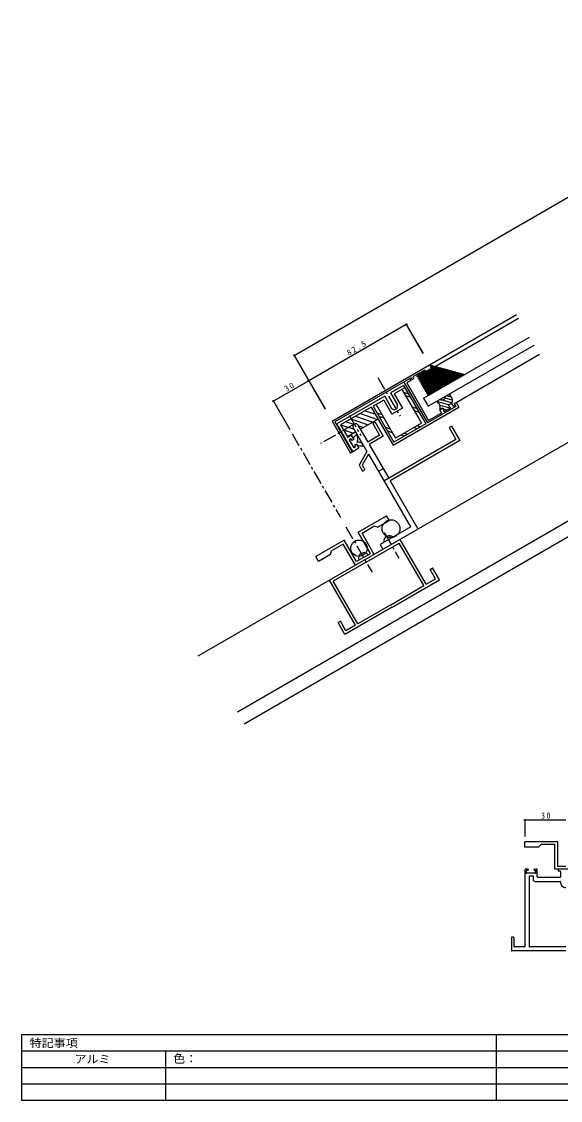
# Model space of a CAD drawing. Units: millimetres at full size, sheet at 1:2. Extents: x -546 to 568, y -396 to 395.
# Drawn here: x -546 to -151, y -396 to 395 of the extents above; entities that cross this region are included whole.
import ezdxf
from ezdxf.enums import TextEntityAlignment as Align

# ---------------------------------------------------------------- set-up
doc = ezdxf.new("R2010")
doc.units = ezdxf.units.MM
doc.header["$LTSCALE"] = 2
doc.header["$PDMODE"] = 32
doc.header["$PDSIZE"] = 1
doc.linetypes.add('CHAIN1', pattern=[8, 5, -1, 1, -1])
doc.layers.add('0-0', color=3, linetype='Continuous')
doc.layers.add('1-0', color=2, linetype='Continuous')
doc.styles.add('ＭＳ ゴシック', font='')
doc.styles.get('ＭＳ ゴシック').set_extended_font_data('MS Gothic')

msp = doc.modelspace()

# ---------------------------------------------------------------- linework, layer by layer
at = {"layer": '0-0'}
for p, q in [((150, -348), (-546.279, -348)), ((-546.279, -348), (-546.279, -396)), ((-198.14, -348), (-198.14, -396)), ((150, -360), (-546.279, -360)), ((-440.791, -360), (-440.791, -396)), ((150, -372), (-546.279, -372)), ((150, -384), (-546.279, -384)), ((150, -396), (-546.279, -396))]:
    msp.add_line(p, q, dxfattribs=at)
at = {"layer": '1-0', "color": 4}
for p, q in [((-346.251, 149.847), (77.554, 394.531)), ((-264.142, 172.629), (-335.589, 131.379)), ((-264.142, 172.629), (-252.187, 151.922)), ((-264.142, 172.629), (-251.768, 151.196)), ((-346.251, 149.847), (-323.538, 110.506)), ((-249.733, 123.309), (-244.634, 142.336)), ((-247.021, 142.976), (-221.067, 136.021)), ((-246.953, 142.856), (-221.186, 135.952)), ((-246.688, 142.398), (-246.566, 142.854)), ((-245.981, 141.174), (-245.6, 142.595)), ((-256.804, 135.557), (-256.791, 135.603)), ((-256.521, 135.067), (-233.434, 128.881)), ((-256.114, 135.994), (-232.209, 129.588)), ((-256.096, 134.332), (-255.566, 136.31)), ((-255.389, 133.107), (-254.342, 137.017)), ((-254.89, 136.701), (-230.984, 130.295)), ((-254.682, 131.882), (-253.117, 137.724)), ((-253.975, 130.658), (-251.892, 138.431)), ((-253.665, 137.408), (-229.759, 131.002)), ((-253.268, 129.433), (-250.667, 139.139)), ((-252.561, 128.208), (-249.933, 138.018)), ((-252.44, 138.115), (-228.535, 131.71)), ((-251.854, 126.983), (-248.767, 138.504)), ((-251.215, 138.822), (-250.247, 138.563)), ((-251.147, 125.759), (-247.542, 139.211)), ((-250.44, 124.534), (-246.317, 139.918)), ((-249.166, 138.273), (-227.31, 132.417)), ((-249.025, 122.084), (-243.668, 142.077)), ((-248.318, 120.86), (-242.702, 141.818)), ((-247.942, 138.98), (-226.085, 133.124)), ((-247.275, 120.89), (-241.737, 141.559)), ((-246.717, 139.687), (-224.86, 133.831)), ((-246.246, 141.632), (-222.411, 135.245)), ((-246.05, 121.597), (-240.771, 141.301)), ((-245.538, 140.407), (-223.636, 134.538)), ((-244.825, 122.304), (-239.805, 141.042)), ((-243.601, 123.011), (-238.839, 140.783)), ((-242.376, 123.718), (-237.873, 140.524)), ((-241.151, 124.425), (-236.907, 140.265)), ((-239.926, 125.133), (-235.941, 140.007)), ((-238.702, 125.84), (-234.975, 139.748)), ((-237.477, 126.547), (-234.009, 139.489)), ((-236.252, 127.254), (-233.043, 139.23)), ((-235.027, 127.961), (-232.077, 138.971)), ((-233.803, 128.668), (-231.111, 138.712)), ((-232.578, 129.375), (-230.145, 138.454)), ((-231.353, 130.082), (-229.179, 138.195)), ((-230.128, 130.789), (-228.214, 137.936)), ((-228.904, 131.497), (-227.248, 137.677)), ((-227.679, 132.204), (-226.282, 137.418)), ((-226.454, 132.911), (-225.316, 137.16)), ((-225.23, 133.618), (-224.35, 136.901)), ((-224.005, 134.325), (-223.384, 136.642)), ((-222.78, 135.032), (-222.418, 136.383)), ((-221.555, 135.739), (-221.452, 136.124)), ((-335.589, 131.379), (-361.57, 116.379)), ((-335.589, 131.379), (-323.634, 110.672)), ((-255.814, 133.843), (-234.658, 128.174)), ((-255.107, 132.618), (-235.883, 127.467)), ((-254.4, 131.393), (-237.108, 126.76)), ((-253.693, 130.168), (-238.333, 126.053)), ((-252.986, 128.944), (-239.557, 125.346)), ((-252.278, 127.719), (-240.782, 124.639)), ((-251.571, 126.494), (-242.007, 123.931)), ((-266.115, 123.047), (-262.527, 121.833)), ((-264.6, 120.423), (-261.012, 119.208)), ((-250.864, 125.269), (-243.232, 123.224)), ((-250.157, 124.045), (-244.456, 122.517)), ((-249.45, 122.82), (-245.681, 121.81)), ((-248.743, 121.595), (-246.906, 121.103)), ((-230.81, 119.278), (-234.673, 120.313)), ((-232.105, 121.797), (-232.105, 120.634)), ((-361.57, 116.379), (-349.615, 95.672)), ((-259.689, 112.168), (-256.101, 110.953)), ((-232.894, 113.625), (-241.33, 115.885)), ((-230.7, 115.108), (-239.572, 117.485)), ((-231.881, 111.283), (-239.35, 113.284)), ((-237.793, 110.797), (-239.159, 111.163)), ((-230.207, 117.046), (-235.755, 118.533)), ((-304.662, 103.346), (-292.054, 99.078)), ((-301.204, 105.342), (-288.596, 101.075)), ((-297.746, 107.339), (-285.137, 103.071)), ((-284.738, 103.302), (-297.728, 95.802)), ((-294.287, 109.336), (-286.748, 106.784)), ((-285.641, 107.92), (-282.053, 106.706)), ((-284.126, 105.296), (-280.538, 104.081)), ((-258.174, 109.543), (-254.586, 108.329)), ((-234.33, 109.869), (-236.995, 110.583)), ((-312.012, 99.103), (-302.368, 95.838)), ((-310.141, 95.302), (-302.862, 92.838)), ((-308.12, 101.349), (-302.447, 99.429)), ((-299.184, 98.325), (-295.512, 97.082)), ((-279.464, 97.333), (-275.877, 96.119)), ((-258.489, 97.116), (-255.967, 96.262)), ((-256.184, 98.447), (-253.662, 97.594)), ((-301.192, 93.802), (-307.254, 90.302)), ((-300.24, 92.249), (-303.179, 89.31)), ((-277.949, 94.709), (-274.361, 93.494)), ((-267.882, 91.693), (-265.36, 90.84)), ((-265.576, 93.024), (-263.054, 92.171)), ((-147.02, -190.531), (-177.02, -190.531)), ((-177.02, -190.531), (-177.02, -202.578))]:
    msp.add_line(p, q, dxfattribs=at)
at = {"layer": '1-0'}
for p, q in [((254.837, 317.253), (-416.879, -70.562)), ((251.837, 257.786), (-387.938, -111.587)), ((251.837, 246.239), (-382.938, -120.248)), ((-247.021, 142.976), (-183.218, 179.812)), ((-245.521, 140.377), (-181.718, 177.214)), ((-251.378, 118.521), (-173.718, 163.358)), ((-247.978, 112.632), (-170.318, 157.469)), ((-227.595, 115.509), (-166.444, 150.814)), ((-318.469, 101.726), (-247.021, 142.976)), ((-247.021, 142.976), (-245.521, 140.377)), ((-250.602, 139.177), (-259.262, 134.177)), ((-250.602, 139.177), (-249.852, 137.877)), ((-245.521, 140.377), (-249.852, 137.877)), ((-266.056, 127.944), (-275.571, 122.451)), ((-266.056, 127.944), (-249.815, 99.814)), ((-265.757, 130.427), (-248.507, 100.549)), ((-263.708, 129.877), (-247.705, 102.16)), ((-260.561, 133.427), (-259.811, 132.127)), ((-258.512, 132.877), (-259.811, 132.127)), ((-259.262, 134.177), (-258.512, 132.877)), ((-279.912, 119.944), (-274.816, 111.117)), ((-275.569, 122.421), (-270.569, 113.76)), ((-280.645, 117.212), (-288.439, 112.712)), ((-288.439, 112.712), (-273.198, 86.314)), ((-286.274, 113.962), (-272.033, 89.296)), ((-280.645, 117.212), (-274.645, 106.82)), ((-266.85, 111.32), (-274.645, 106.82)), ((-251.378, 118.521), (-247.978, 112.632)), ((-227.644, 112.594), (-248.507, 100.549)), ((-237.11, 111.191), (-236.611, 108.552)), ((-231.299, 111.619), (-236.611, 108.552)), ((-230.893, 114.781), (-229.633, 112.6)), ((-229.2, 112.85), (-229.633, 112.6)), ((-229.2, 112.85), (-228.7, 111.984)), ((-228.894, 114.759), (-227.644, 112.594)), ((-238.291, 107.596), (-247.705, 102.16)), ((-318.469, 101.726), (-304.969, 78.343)), ((-303.203, 97.285), (-292.942, 79.513)), ((-299.739, 99.285), (-292.323, 86.44)), ((-286.93, 101.1), (-280.93, 90.707)), ((-249.815, 99.814), (-273.198, 86.314)), ((-252.98, 100.296), (-272.033, 89.296)), ((-304.406, 91.369), (-307.004, 89.869)), ((-304.705, 88.887), (-306.004, 88.137)), ((-306.004, 88.137), (-302.504, 82.075)), ((-304.705, 88.887), (-303.955, 87.588)), ((-280.93, 90.707), (-291.323, 84.707)), ((-303.67, 79.093), (-304.969, 78.343)), ((-292.942, 79.513), (-298.716, 69.513)), ((-291.323, 84.707), (-276.978, 59.862)), ((-291.788, 77.513), (-296.406, 69.513)), ((-291.788, 77.513), (-281.037, 58.892)), ((-298.716, 69.513), (-296.216, 65.183)), ((-296.406, 69.513), (-294.484, 66.183)), ((-296.216, 65.183), (-294.484, 66.183)), ((-280.978, 66.79), (-284.442, 64.79)), ((-281.037, 58.892), (-260.997, 24.182)), ((-275.978, 58.13), (-255.567, 22.776)), ((-299.253, 20.444), (-278.469, 32.444)), ((-276.469, 28.979), (-278.469, 32.444)), ((-296.521, 19.711), (-287.856, 24.714)), ((-285.124, 23.982), (-287.856, 24.714)), ((-285.124, 23.982), (-276.469, 28.979)), ((-260.78, 24.308), (-283.304, 11.304)), ((-290.253, 4.855), (-299.253, 20.444)), ((-287.521, 4.123), (-296.521, 19.711)), ((-309.645, 14.444), (-330.43, 2.444)), ((-310.378, 11.711), (-319.042, 6.709)), ((-301.378, -3.877), (-310.378, 11.711)), ((-300.645, -1.145), (-309.645, 14.444)), ((-293.449, -1.609), (-269.201, 12.391)), ((-283.304, 11.304), (-281.337, 7.898)), ((-251.201, -18.786), (-269.201, 12.391)), ((-249.469, -17.786), (-268.469, 15.123)), ((-328.43, -1.021), (-330.43, 2.444)), ((-319.775, 3.977), (-328.43, -1.021)), ((-319.775, 3.977), (-319.042, 6.709)), ((-295.449, 1.855), (-300.645, -1.145)), ((-295.449, 1.855), (-290.253, 4.855)), ((-293.449, -1.609), (-317.698, -15.609)), ((-246.54, -6.858), (-244.808, -5.858)), ((-242.54, -13.786), (-246.54, -6.858)), ((-239.808, -14.518), (-244.808, -5.858)), ((-301.43, -47.786), (-320.43, -14.877)), ((-299.698, -46.786), (-317.698, -15.609)), ((-274.449, -34.518), (-239.808, -14.518)), ((-249.469, -17.786), (-242.54, -13.786)), ((-275.449, -32.786), (-251.201, -18.786)), ((-274.449, -34.518), (-309.09, -54.518)), ((-275.449, -32.786), (-299.698, -46.786)), ((-312.358, -44.858), (-314.09, -45.858)), ((-309.09, -54.518), (-314.09, -45.858)), ((-308.358, -51.786), (-312.358, -44.858)), ((-301.43, -47.786), (-308.358, -51.786)), ((-177.02, -210.477), (-177.02, -206.477)), ((-153.02, -206.477), (-177.02, -206.477)), ((-167.026, -210.477), (-177.02, -210.477)), ((-167.026, -210.477), (-165.026, -208.477)), ((-155.02, -208.477), (-165.026, -208.477)), ((-155.02, -226.477), (-155.02, -208.477)), ((-153.02, -224.477), (-153.02, -206.477)), ((-177.02, -226.977), (-177.02, -283.177)), ((-175.02, -226.477), (-176.52, -226.477)), ((-176.02, -227.777), (-176.02, -229.177)), ((-175.02, -227.477), (-175.72, -227.477)), ((-170.02, -226.477), (-168.52, -226.477)), ((-170.02, -227.477), (-169.32, -227.477)), ((-169.02, -229.177), (-169.02, -227.777)), ((-168.02, -232.177), (-168.02, -226.977)), ((-144.72, -226.477), (-155.02, -226.477)), ((-147.02, -224.477), (-153.02, -224.477)), ((-152.52, -227.677), (-152.52, -226.777)), ((-151.32, -227.977), (-152.22, -227.977)), ((-151.02, -228.277), (-151.02, -232.177)), ((-169.32, -229.477), (-175.72, -229.477)), ((-174.02, -231.777), (-174.02, -283.177)), ((-173.72, -231.477), (-171.32, -231.477)), ((-171.02, -231.777), (-171.02, -233.977)), ((-169.52, -235.477), (-151.316, -235.477)), ((-167.72, -232.477), (-151.32, -232.477)), ((-185.32, -276.477), (-186.72, -276.477)), ((-187.02, -276.777), (-187.02, -286.177)), ((-185.02, -283.177), (-185.02, -276.777)), ((-177.32, -283.477), (-184.72, -283.477)), ((-147.02, -283.477), (-173.72, -283.477)), ((-147.02, -286.477), (-186.72, -286.477))]:
    msp.add_line(p, q, dxfattribs=at)
at = {"layer": '1-0', "color": 4, "linetype": 'CHAIN1'}
for p, q in [((-285.038, 133.823), (-268.605, 105.36)), ((-306.051, 106.217), (-297.459, 91.337)), ((-302.21, 99.565), (-326.906, 85.307)), ((-347.785, 92.504), (-312.422, 31.253)), ((-308.437, 24.35), (-289.22, -8.934)), ((-280.272, 20.053), (-269.534, 1.454))]:
    msp.add_line(p, q, dxfattribs=at)
at = {"layer": '1-0', "color": 3}
msp.add_line((-267.569, 9.564), (-267.833, 9.717), dxfattribs=at)
at = {"layer": '1-0'}
for points in [[(-260.561, 133.427), (-316.42, 101.177), (-303.67, 79.093)], [(-261.427, 132.927), (-260.677, 131.627), (-263.708, 129.877)], [(-279.912, 119.944), (-314.987, 99.694), (-303.237, 79.343)], [(-265.056, 126.212), (-272.85, 121.712), (-266.85, 111.32)], [(-267.221, 124.962), (-254.891, 103.607), (-252.98, 100.296)], [(-289.738, 111.962), (-312.254, 98.962), (-307.004, 89.869)], [(-289.738, 111.962), (-273.747, 84.265), (-225.604, 112.061)], [(-237.11, 111.191), (-239.553, 109.781), (-238.291, 107.596)], [(-230.893, 114.781), (-233.335, 113.371), (-231.299, 111.619)], [(-228.894, 114.759), (-227.595, 115.509), (-225.604, 112.061)], [(-286.93, 101.1), (-288.662, 100.1), (-283.662, 91.44), (-292.323, 86.44)], [(-230.883, 98.022), (-232.615, 97.022), (-227.615, 88.362), (-280.442, 57.862)], [(-230.883, 98.022), (-224.883, 87.63), (-275.978, 58.13)], [(-304.406, 91.369), (-302.656, 88.338), (-303.955, 87.588)], [(-300.656, 84.874), (-298.906, 81.843), (-303.237, 79.343)], [(-300.656, 84.874), (-301.955, 84.124), (-301.205, 82.825), (-302.504, 82.075)]]:
    msp.add_lwpolyline(points, dxfattribs=at)
at = {"layer": '1-0', "color": 4}
for centre, radius in [((-275.284, 22.954), 6.5), ((-298.765, 8.651), 6)]:
    msp.add_circle(centre, radius, dxfattribs=at)
for centre, radius, start, end in [((-238.074, 120.12), 2.81, 243.20237, 356.79763), ((-234.453, 117.096), 4.247, 326.97148, 72.89357), ((-244.004, 111.796), 4.886, 335.64099, 63.84306), ((-306.913, 89.193), 7.339, 336.75431, 24.60379), ((-299.211, 82.356), 4.029, 12.52107, 106.50853), ((-298.789, 23.525), 60.009, 86.57249, 91.03832)]:
    msp.add_arc(centre, radius, start, end, dxfattribs=at)
at = {"layer": '1-0'}
for centre, radius, start, end in [((-272.945, 112.775), 2.5, 212.90707, 32.90707), ((-301.164, 97.753), 2.092, 47.07022, 192.92978), ((-176.52, -226.977), 0.5, 90, 180), ((-175.72, -227.777), 0.3, 90, 180), ((-175.72, -229.177), 0.3, 180, 270), ((-175.02, -226.977), 0.5, 0, 90), ((-175.02, -226.977), 0.5, 270, 0), ((-170.02, -226.977), 0.5, 90, 180), ((-170.02, -226.977), 0.5, 180, 270), ((-169.32, -227.777), 0.3, 0, 90), ((-169.32, -229.177), 0.3, 270, 0), ((-168.52, -226.977), 0.5, 0, 90), ((-152.22, -226.777), 0.3, 90, 180), ((-152.22, -227.677), 0.3, 180, 270), ((-151.32, -228.277), 0.3, 0, 90), ((-173.72, -231.777), 0.3, 90, 180), ((-171.32, -231.777), 0.3, 0, 90), ((-169.52, -233.977), 1.5, 180, 270), ((-167.72, -232.177), 0.3, 180, 270), ((-151.32, -232.177), 0.3, 270, 0), ((-151.316, -235.777), 0.3, 357.33411, 90), ((-147.02, -235.977), 4, 177.33411, 270), ((-186.72, -276.777), 0.3, 90, 180), ((-185.32, -276.777), 0.3, 0, 90), ((-184.72, -283.177), 0.3, 180, 270), ((-177.32, -283.177), 0.3, 270, 0), ((-173.72, -283.177), 0.3, 180, 270), ((-186.72, -286.177), 0.3, 180, 270)]:
    msp.add_arc(centre, radius, start, end, dxfattribs=at)
at = {"layer": '1-0', "color": 7}
for centre, start, end in [((-276.655, 13.75), 46.56897, 192.04922), ((-295.165, 1.351), 38.32535, 200.90614)]:
    msp.add_arc(centre, 4, start, end, dxfattribs=at)
at = {"layer": '1-0', "color": 1}
for p in [(-264.142, 172.629), (-346.251, 149.847), (-335.589, 131.379), (-361.57, 116.379), (-177.02, -190.531)]:
    msp.add_point(p, dxfattribs=at)

# ---------------------------------------------------------------- texts
at = {"layer": '0-0', "color": 7, "style": 'ＭＳ ゴシック', "width": 1.1}
for s, p in [('特記事項', (-540.304, -358.707)), ('アルミ', (-507.428, -370.51)), ('色：', (-435.053, -370.202))]:
    msp.add_text(s, height=5.865, dxfattribs=at).set_placement(p, align=Align.BOTTOM_LEFT)
at = {"layer": '1-0', "color": 7, "char_height": 4.399, "attachment_point": 7, "rotation": 30, "style": 'ＭＳ ゴシック'}
for s, insert in [('\\T1.38;\\W0.9;82.5', (-306.211, 149.495)), ('\\T1.36;\\W0.9;30', (-351.894, 123.12))]:
    msp.add_mtext(s, dxfattribs=dict(at, insert=insert))
at = {"layer": '1-0', "color": 7, "insert": (-165.27, -189.531), "char_height": 4.399, "attachment_point": 7, "style": 'ＭＳ ゴシック'}
msp.add_mtext('\\T1.36;\\W0.9;30', dxfattribs=at)

doc.saveas('drawing.dxf')
